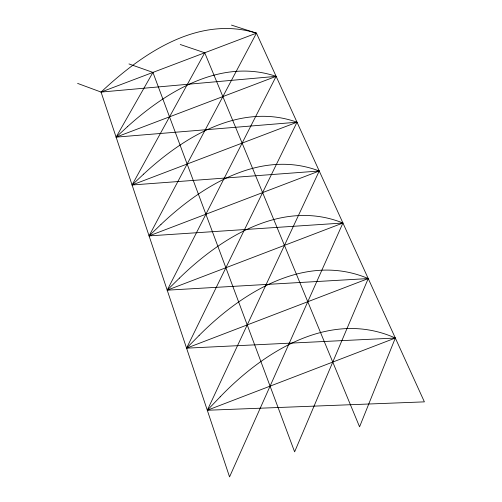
<?xml version="1.0" encoding="UTF-8"?>
<svg xmlns="http://www.w3.org/2000/svg" width="502" height="502" viewBox="0 0 502 502"><rect width="100%" height="100%" fill="white"/><g stroke="black" fill="none" stroke-linecap="round" stroke-linejoin="round"><path stroke-width="0.75" d="M231.466 25.1L256.447 33.163L149.081 235.896L342.929 223.013L229.552 476.9L101.059 92.073L77.603 83.401M180.249 44.502L204.728 52.773L132.082 184.987L319.241 171.006L207.301 410.253L424.397 401.864L256.447 33.163C198.014 14.84 141.689 53.978 101.059 92.073L276.125 76.354L167.204 290.175L368.236 278.566L294.618 451.844L152.928 72.407L128.964 63.936M152.928 72.407L116.1 137.134L297.015 122.218L186.568 348.162L395.325 338.041L359.564 426.832L204.728 52.773M101.059 92.073L256.447 33.163M220.19 396.837L207.301 410.253L395.325 338.041C330.95 309.063 263.996 351.243 220.19 396.837M199.106 335.462L186.568 348.162L368.236 278.566C306.032 252.079 241.983 292.315 199.106 335.462M179.409 278.127L167.204 290.175L342.929 223.013C282.764 198.761 221.388 237.201 179.409 278.127M160.966 224.45L149.081 235.896L319.241 171.006C260.99 148.78 202.068 185.545 160.966 224.45M143.666 174.081L132.082 184.987L297.015 122.218C240.734 102.088 183.713 136.801 143.666 174.081M127.401 126.736L116.1 137.134L276.125 76.354C221.514 57.868 166.651 91.169 127.401 126.736"/></g></svg>
